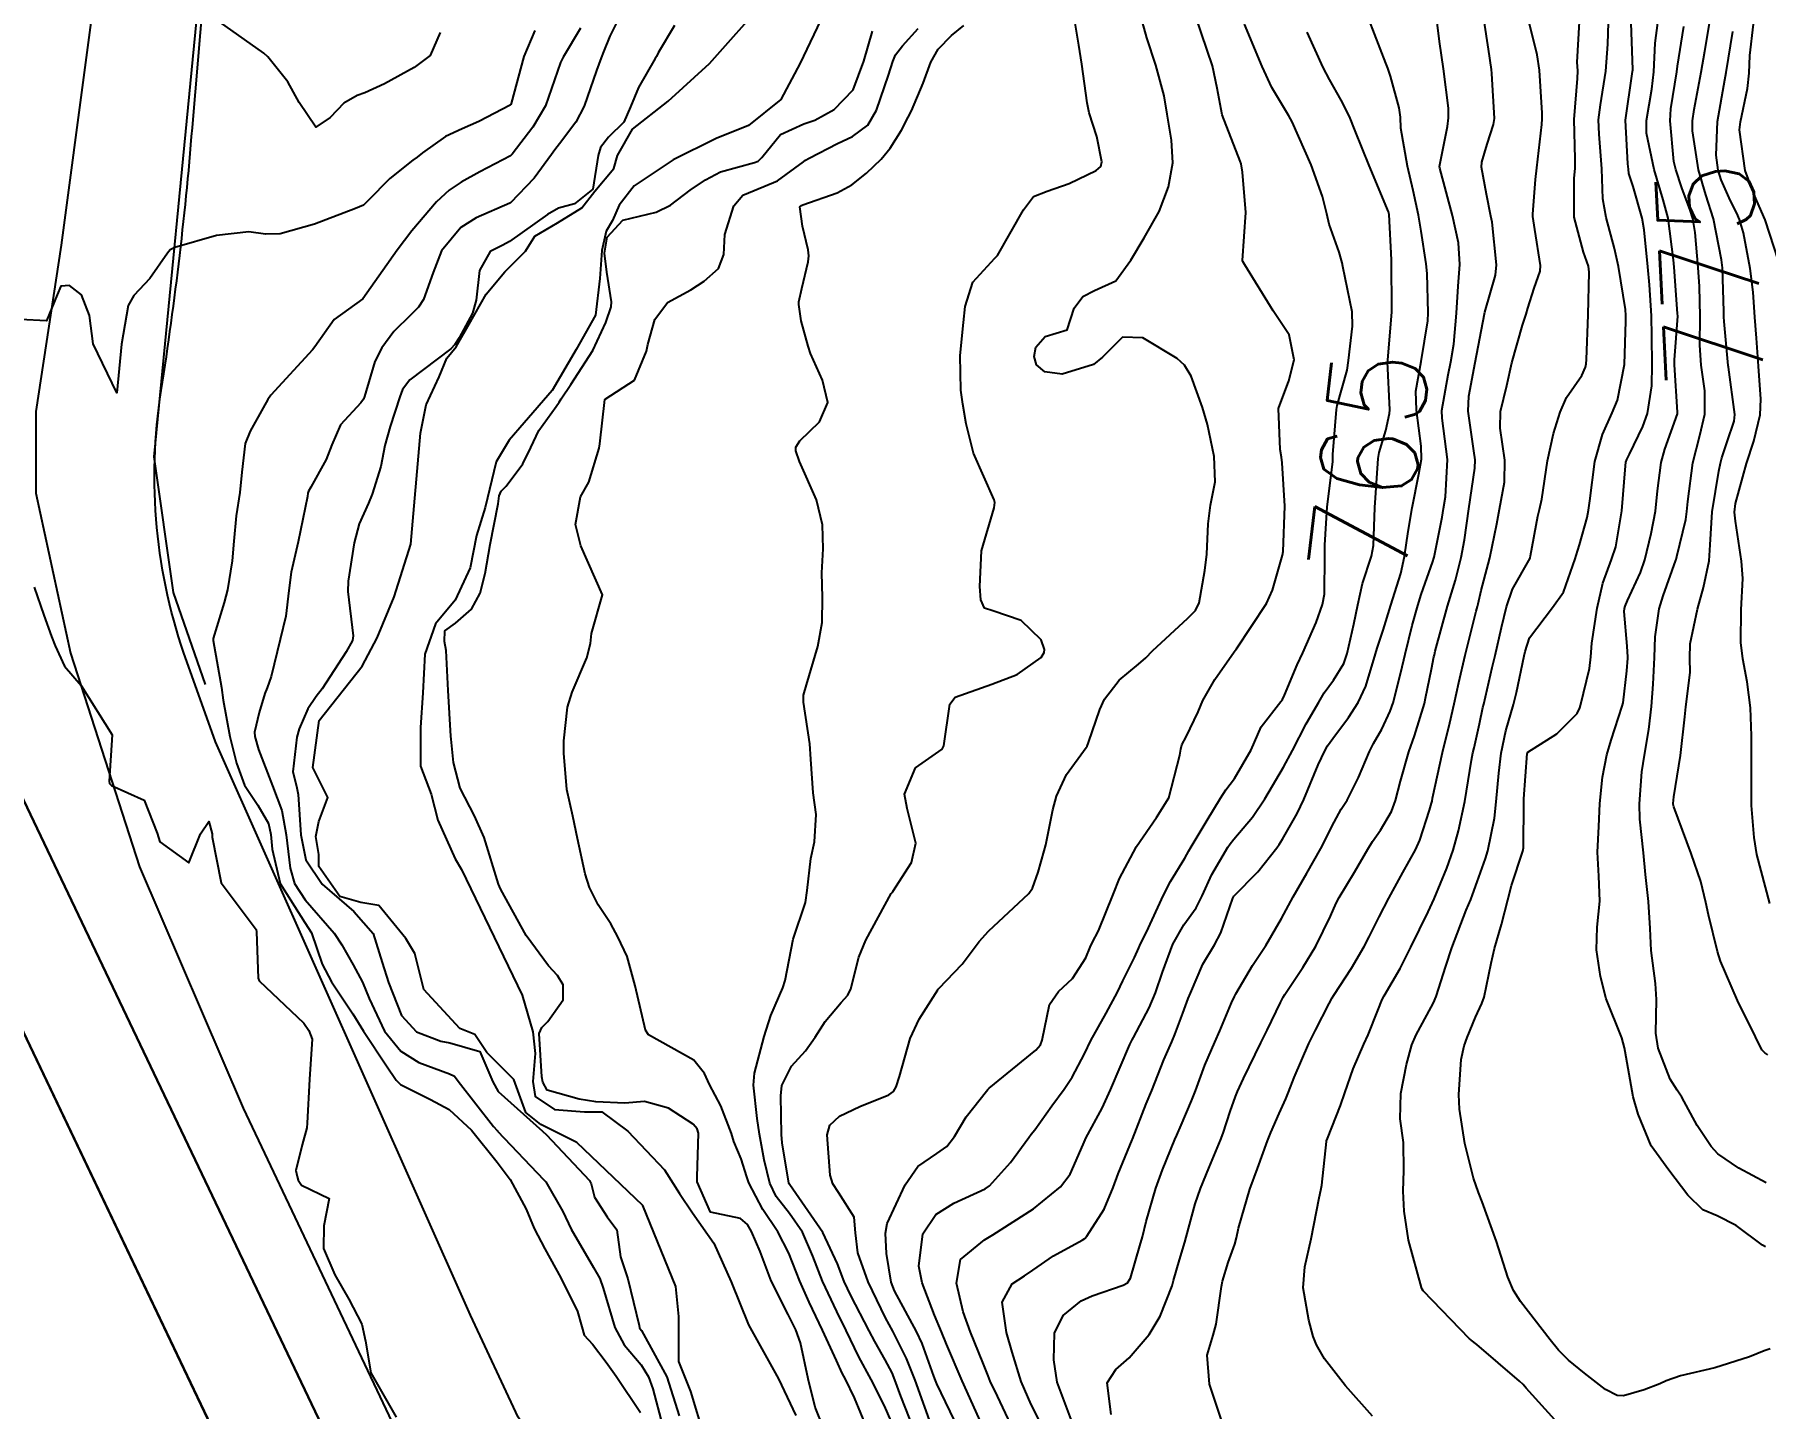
# Model space of a CAD drawing. Header units: metres. Extents: x 318500 to 325275, y 7408834 to 7428799.
# Drawn here: x 321862.1 to 321933, y 7423030.9 to 7423087.2 of the extents above; entities that cross this region are included whole.
import ezdxf
from ezdxf.enums import TextEntityAlignment as Align

# ---------------------------------------------------------------- set-up
doc = ezdxf.new("R2010")
doc.units = ezdxf.units.M
doc.header["$MEASUREMENT"] = 0
for name, color, linetype in [('Cotas', 45, 'Continuous'), ('Curvas de Nivel 1m', 11, 'Continuous'), ('Curvas de Nivel 5m', 15, 'Continuous'), ('Divisas', 45, 'Continuous'), ('Hidrografia', 140, 'Continuous'), ('Linha Férrea', 20, 'Continuous'), ('Vias Primárias', 230, 'Continuous'), ('Vias Secundárias', 230, 'Continuous')]:
    doc.layers.add(name, color=color, linetype=linetype)
doc.styles.add('Style-STANDARD', font='STANDARD.shx')

msp = doc.modelspace()

# ---------------------------------------------------------------- linework, layer by layer
at = {"layer": 'Curvas de Nivel 1m', "flags": 128}
for points, elevation in [([(321878.744, 7423087.315), (321878.338, 7423086.37), (321877.675, 7423085.869), (321876.47, 7423085.2), (321875.664, 7423084.837), (321875.351, 7423084.725), (321874.803, 7423084.419), (321874.243, 7423083.832), (321873.645, 7423083.437), (321872.963, 7423084.44), (321872.503, 7423085.283), (321871.679, 7423086.316), (321871.526, 7423086.462), (321869.699, 7423087.752)], 762), ([(321886.067, 7423087.903), (321885.693, 7423087.165), (321885.438, 7423086.519), (321885.338, 7423086.275), (321885.148, 7423085.751), (321884.639, 7423084.285), (321884.304, 7423083.637), (321883.637, 7423082.747), (321883.439, 7423082.497), (321883.308, 7423082.305), (321882.593, 7423081.337), (321881.621, 7423080.33), (321881.6, 7423080.317), (321880.227, 7423079.71), (321879.59, 7423079.324), (321878.806, 7423078.362), (321878.463, 7423077.47), (321878.066, 7423076.372), (321877.86, 7423076.061), (321877.541, 7423075.747), (321876.853, 7423075.064), (321876.352, 7423074.392), (321876.075, 7423073.834), (321875.642, 7423072.399), (321875.605, 7423072.293), (321875.496, 7423072.141), (321874.663, 7423071.232), (321874.3, 7423070.418), (321874.069, 7423069.813), (321873.444, 7423068.688), (321873.348, 7423068.524), (321873.321, 7423068.432), (321873.306, 7423068.299), (321872.931, 7423066.437), (321872.642, 7423065.2), (321872.541, 7423064.443), (321872.427, 7423063.392), (321872.194, 7423062.447), (321871.82, 7423060.928), (321871.657, 7423060.455), (321871.568, 7423060.225), (321871.325, 7423059.448), (321871.132, 7423058.643), (321871.15, 7423058.462), (321871.302, 7423057.939), (321871.878, 7423056.451), (321872.254, 7423055.43), (321872.438, 7423054.442), (321872.603, 7423053.076), (321872.78, 7423052.437), (321873.22, 7423051.781), (321874.406, 7423050.412), (321874.722, 7423049.934), (321875.187, 7423049.106), (321875.566, 7423048.396), (321875.832, 7423047.732), (321876.47, 7423046.387), (321877.138, 7423045.571), (321877.878, 7423045.116), (321879.133, 7423044.646), (321879.328, 7423044.543), (321879.489, 7423044.345), (321880.936, 7423042.489), (321881.077, 7423042.32), (321881.1, 7423042.297), (321882.996, 7423040.301), (321883.069, 7423040.215), (321883.771, 7423039.003), (321884.111, 7423038.284), (321885.027, 7423036.71), (321885.281, 7423036.266), (321885.419, 7423035.859), (321885.899, 7423034.256), (321886.278, 7423033.546), (321886.975, 7423032.719), (321887.282, 7423032.237), (321887.456, 7423031.741), (321887.854, 7423030.231)], 759), ([(321888.342, 7423087.599), (321887.683, 7423086.472), (321887.604, 7423086.328), (321887.555, 7423086.251), (321886.871, 7423085.055), (321886.543, 7423084.261), (321886.273, 7423083.642), (321885.641, 7423083.015), (321885.315, 7423082.594), (321885.218, 7423082.276), (321885.003, 7423080.886), (321884.245, 7423080.29), (321883.598, 7423080.114), (321883.14, 7423079.851), (321881.584, 7423078.746), (321881.313, 7423078.602), (321880.794, 7423078.338), (321880.353, 7423077.557), (321880.225, 7423076.343), (321880.07, 7423075.816), (321879.527, 7423074.796), (321879.352, 7423074.523), (321879.186, 7423074.355), (321877.507, 7423073.078), (321877.204, 7423072.682), (321877.09, 7423072.384), (321876.698, 7423071.172), (321876.475, 7423070.39), (321876.315, 7423069.534), (321875.962, 7423068.395), (321875.807, 7423068.026), (321875.428, 7423067.184), (321875.225, 7423066.403), (321874.978, 7423064.824), (321874.959, 7423064.406), (321875.18, 7423062.585), (321875.154, 7423062.403), (321874.889, 7423061.94), (321873.91, 7423060.421), (321873.659, 7423060.101), (321873.328, 7423059.601), (321872.968, 7423058.782), (321872.867, 7423058.437), (321872.715, 7423057.012), (321872.857, 7423056.436), (321872.93, 7423056.088), (321873.043, 7423054.433), (321873.245, 7423053.415), (321873.916, 7423052.42), (321875.214, 7423051.302), (321876, 7423050.392), (321876.368, 7423049.209), (321876.633, 7423048.385), (321877.16, 7423047.032), (321877.778, 7423046.371), (321878.772, 7423045.983), (321879.146, 7423045.919), (321880.367, 7423045.556), (321880.897, 7423044.323), (321881.124, 7423043.92), (321882.937, 7423042.302), (321883.098, 7423042.145), (321884.868, 7423040.273), (321884.935, 7423040.138), (321885.063, 7423039.586), (321885.585, 7423038.791), (321885.982, 7423038.256), (321886.133, 7423037.154), (321886.43, 7423036.249), (321886.898, 7423034.335), (321886.919, 7423034.241), (321886.944, 7423034.196), (321886.989, 7423034.131), (321888.029, 7423032.229), (321888.534, 7423030.636)], 758), ([(321898.155, 7423030.092), (321897.619, 7423031.441), (321897.379, 7423032.104), (321897.259, 7423032.392), (321896.978, 7423032.927), (321896.553, 7423033.684), (321896.322, 7423034.12), (321895.575, 7423035.568), (321895.303, 7423036.136), (321895.031, 7423036.862), (321894.429, 7423038.146), (321893.069, 7423040.098), (321893.043, 7423040.134), (321893.032, 7423040.161), (321892.755, 7423041.825), (321892.724, 7423042.166), (321892.704, 7423043.746), (321892.749, 7423044.166), (321893.138, 7423044.963), (321893.714, 7423045.584), (321894.115, 7423046.15), (321894.515, 7423046.791), (321895.171, 7423047.562), (321895.445, 7423047.867), (321895.566, 7423048.134), (321895.902, 7423049.426), (321896.189, 7423050.125), (321897.229, 7423052.034), (321897.261, 7423052.078), (321897.292, 7423052.109), (321898.051, 7423053.299), (321898.234, 7423054.1), (321897.875, 7423055.51), (321897.77, 7423056.105), (321898.22, 7423057.181), (321899.309, 7423057.948), (321899.386, 7423058.089), (321899.625, 7423059.796), (321899.845, 7423060.082), (321901.348, 7423060.61), (321902.39, 7423061.008), (321903.365, 7423061.709), (321903.487, 7423061.91), (321903.504, 7423062.029), (321903.374, 7423062.422), (321902.555, 7423063.216), (321901.386, 7423063.613), (321901.043, 7423063.723), (321900.902, 7423064.067), (321900.86, 7423064.606), (321900.924, 7423066.067), (321901.438, 7423067.835), (321901.472, 7423068.06), (321901.442, 7423068.163), (321900.602, 7423070.073), (321900.293, 7423071.273), (321900.155, 7423072.08), (321900.075, 7423072.651), (321900.057, 7423074.082), (321900.188, 7423075.432), (321900.263, 7423076.079), (321900.566, 7423077.074), (321901.469, 7423078.062), (321901.581, 7423078.177), (321902.65, 7423080.044), (321903.05, 7423080.597), (321903.612, 7423080.81), (321904.516, 7423081.121), (321905.625, 7423081.651), (321905.813, 7423081.821), (321905.86, 7423082.007), (321905.646, 7423083.049), (321905.337, 7423084.013), (321905.251, 7423084.427), (321905.03, 7423086.017), (321904.914, 7423086.796), (321904.715, 7423088.02)], 761), ([(321898.933, 7423030.08), (321898.211, 7423032.091), (321897.859, 7423032.977), (321897.294, 7423034.105), (321896.998, 7423034.647), (321896.279, 7423036.121), (321895.856, 7423037.31), (321895.767, 7423038.129), (321895.704, 7423038.778), (321895.066, 7423039.79), (321894.839, 7423040.142), (321894.72, 7423040.499), (321894.608, 7423042.145), (321894.708, 7423042.542), (321895.112, 7423042.912), (321895.936, 7423043.309), (321897.125, 7423043.788), (321897.313, 7423043.922), (321897.423, 7423044.106), (321897.566, 7423044.536), (321898.001, 7423046.097), (321898.367, 7423046.887), (321899.132, 7423048.081), (321899.153, 7423048.108), (321899.181, 7423048.141), (321900.134, 7423049.138), (321900.828, 7423050.066), (321901.214, 7423050.495), (321902.866, 7423052.035), (321903.013, 7423052.253), (321903.243, 7423052.914), (321903.498, 7423053.786), (321903.555, 7423054.027), (321903.845, 7423055.461), (321904, 7423056.023), (321904.412, 7423056.905), (321905.21, 7423058.011), (321905.25, 7423058.072), (321905.313, 7423058.227), (321905.771, 7423059.566), (321905.97, 7423060.001), (321906.564, 7423060.78), (321907.362, 7423061.432), (321907.653, 7423061.688), (321907.927, 7423061.972), (321909.384, 7423063.309), (321909.698, 7423063.635), (321909.847, 7423063.945), (321910.08, 7423065.274), (321910.16, 7423065.943), (321910.206, 7423067.175), (321910.309, 7423067.941), (321910.494, 7423068.905), (321910.464, 7423069.94), (321910.189, 7423071.243), (321909.985, 7423071.945), (321909.513, 7423073.236), (321909.245, 7423073.682), (321908.936, 7423073.959), (321907.532, 7423074.8), (321906.699, 7423074.826), (321905.885, 7423074.005), (321905.517, 7423073.702), (321904.228, 7423073.307), (321903.514, 7423073.403), (321903.179, 7423073.697), (321903.084, 7423074.037), (321903.149, 7423074.412), (321903.532, 7423074.848), (321904.435, 7423075.123), (321904.721, 7423076.018), (321905.072, 7423076.5), (321905.561, 7423076.736), (321906.431, 7423077.133), (321907.042, 7423077.988), (321907.589, 7423078.891), (321908.203, 7423079.971), (321908.588, 7423080.993), (321908.771, 7423081.963), (321908.713, 7423082.895), (321908.537, 7423083.967), (321908.411, 7423084.712), (321908.07, 7423085.974), (321907.697, 7423087.09), (321907.458, 7423087.984)], 762), ([(321899.996, 7423030.069), (321899.098, 7423031.949), (321899.036, 7423032.079), (321898.972, 7423032.255), (321898.492, 7423033.594), (321898.262, 7423034.091), (321897.362, 7423035.757), (321897.23, 7423036.107), (321897.038, 7423037.28), (321896.988, 7423038.111), (321897.054, 7423038.507), (321897.801, 7423040.099), (321898.323, 7423040.849), (321899.09, 7423041.385), (321899.504, 7423041.666), (321899.825, 7423042.073), (321900.295, 7423042.886), (321901.128, 7423043.936), (321901.187, 7423044.001), (321901.241, 7423044.058), (321903.146, 7423045.617), (321903.338, 7423045.838), (321903.409, 7423046.027), (321903.711, 7423047.485), (321904.08, 7423048.021), (321904.654, 7423048.55), (321905.201, 7423049.401), (321905.381, 7423049.834), (321905.46, 7423050.006), (321905.714, 7423050.502), (321906.317, 7423051.994), (321906.577, 7423052.653), (321907.259, 7423053.936), (321907.274, 7423053.965), (321908.094, 7423055.152), (321908.598, 7423055.96), (321909.058, 7423057.704), (321909.086, 7423057.953), (321909.14, 7423058.126), (321909.318, 7423058.459), (321909.805, 7423059.473), (321910, 7423059.943), (321910.485, 7423060.806), (321911.275, 7423061.931), (321911.317, 7423061.984), (321911.371, 7423062.063), (321912.599, 7423063.912), (321912.85, 7423064.457), (321913.26, 7423065.902), (321913.285, 7423066.039), (321913.357, 7423067.901), (321913.245, 7423069.681), (321913.216, 7423069.904), (321913.16, 7423070.22), (321913.097, 7423071.906), (321913.511, 7423073.039), (321913.74, 7423073.897), (321913.535, 7423074.927), (321912.875, 7423075.91), (321911.721, 7423077.785), (321911.633, 7423077.929), (321911.623, 7423077.972), (321911.76, 7423079.928), (321911.625, 7423081.582), (321911.562, 7423081.931), (321911.519, 7423082.044), (321910.781, 7423083.939), (321910.585, 7423085.027), (321910.391, 7423085.943), (321909.71, 7423087.95)], 763), ([(321900.943, 7423030.281), (321900.138, 7423032.068), (321899.494, 7423033.566), (321899.284, 7423034.077), (321899, 7423034.753), (321898.491, 7423036.088), (321898.355, 7423036.765), (321898.527, 7423038.088), (321899.058, 7423038.88), (321899.794, 7423039.342), (321901.069, 7423039.931), (321901.258, 7423040.057), (321902.12, 7423041.009), (321902.865, 7423042.034), (321902.967, 7423042.167), (321903.105, 7423042.346), (321903.807, 7423043.335), (321904.307, 7423044.018), (321904.638, 7423044.512), (321905.145, 7423045.464), (321905.411, 7423046.006), (321906.032, 7423047.132), (321906.496, 7423047.99), (321906.72, 7423048.454), (321907.201, 7423049.409), (321907.371, 7423049.814), (321907.446, 7423049.976), (321907.689, 7423050.448), (321908.388, 7423051.963), (321908.665, 7423052.532), (321909.253, 7423053.477), (321909.423, 7423053.782), (321909.512, 7423053.947), (321910.174, 7423055.043), (321910.719, 7423055.936), (321910.942, 7423056.285), (321911.298, 7423056.743), (321911.97, 7423057.92), (321912.38, 7423058.859), (321913.191, 7423059.902), (321913.262, 7423059.98), (321913.344, 7423060.162), (321913.853, 7423061.402), (321914.088, 7423061.889), (321914.632, 7423063.131), (321914.904, 7423063.877), (321914.974, 7423064.299), (321914.99, 7423065.876), (321914.994, 7423066.309), (321915.084, 7423067.875), (321915.321, 7423069.725), (321915.325, 7423069.872), (321915.321, 7423070.024), (321915.467, 7423071.87), (321915.502, 7423072.022), (321915.907, 7423073.475), (321915.968, 7423073.866), (321916.127, 7423075.281), (321916.114, 7423075.864), (321915.73, 7423077.717), (321915.697, 7423077.869), (321915.584, 7423078.303), (321915.171, 7423079.452), (321915.068, 7423079.878), (321914.898, 7423080.594), (321914.427, 7423081.888), (321913.656, 7423083.649), (321913.514, 7423083.902), (321912.818, 7423085.059), (321912.422, 7423085.919), (321911.706, 7423087.648)], 764), ([(321903.506, 7423030.022), (321902.956, 7423031.096), (321902.55, 7423032.036), (321902.188, 7423033.248), (321901.95, 7423034.046), (321901.767, 7423035.29), (321902.179, 7423036.043), (321902.687, 7423036.373), (321903.029, 7423036.608), (321903.87, 7423037.185), (321905.047, 7423037.824), (321905.154, 7423037.893), (321905.245, 7423037.998), (321905.952, 7423039.1), (321906.322, 7423039.987), (321906.519, 7423040.547), (321907.099, 7423041.939), (321907.113, 7423041.966), (321907.678, 7423043.415), (321907.899, 7423043.968), (321908.395, 7423045.214), (321908.721, 7423045.956), (321908.85, 7423046.259), (321909.168, 7423047.126), (321909.398, 7423047.726), (321909.488, 7423047.947), (321909.995, 7423049.145), (321910.468, 7423049.937), (321910.733, 7423050.417), (321911.229, 7423051.848), (321911.269, 7423051.929), (321912.241, 7423052.92), (321913.026, 7423053.904), (321913.125, 7423054.039), (321913.265, 7423054.261), (321913.865, 7423055.307), (321914.136, 7423055.887), (321914.726, 7423057.301), (321914.993, 7423057.875), (321915.104, 7423058.083), (321915.318, 7423058.388), (321915.957, 7423059.238), (321916.356, 7423059.86), (321916.674, 7423060.533), (321917.072, 7423061.853), (321917.138, 7423062.086), (321917.38, 7423062.824), (321917.702, 7423063.845), (321918.102, 7423065.147), (321918.26, 7423065.837), (321918.401, 7423066.87), (321918.57, 7423067.833), (321918.85, 7423069.215), (321918.947, 7423069.828), (321918.941, 7423070.365), (321918.742, 7423071.831), (321918.727, 7423072.616), (321918.939, 7423073.829), (321919.214, 7423075.492), (321919.231, 7423075.825), (321919.185, 7423077.437), (321919.147, 7423077.826), (321918.94, 7423079.176), (321918.834, 7423079.831), (321918.617, 7423080.832), (321918.382, 7423081.839), (321918.112, 7423083.384), (321918.087, 7423083.844), (321918.045, 7423084.225), (321917.677, 7423085.527), (321917.569, 7423085.851), (321917.486, 7423086.049), (321916.789, 7423087.859)], 766), ([(321904.686, 7423030.261), (321904.029, 7423032.014), (321903.888, 7423032.925), (321903.915, 7423034.016), (321904.267, 7423034.745), (321905.01, 7423035.344), (321905.462, 7423035.546), (321906.73, 7423035.983), (321906.914, 7423036.089), (321907.024, 7423036.267), (321907.418, 7423037.601), (321907.519, 7423037.973), (321907.676, 7423038.591), (321908.072, 7423039.965), (321908.335, 7423040.707), (321908.852, 7423041.954), (321908.928, 7423042.127), (321909.109, 7423042.546), (321909.536, 7423043.534), (321909.689, 7423043.944), (321910.08, 7423045.001), (321910.482, 7423045.937), (321910.686, 7423046.406), (321911.174, 7423047.557), (321911.287, 7423047.82), (321911.345, 7423047.928), (321912.034, 7423049.081), (321912.573, 7423049.91), (321913.221, 7423051.008), (321913.7, 7423051.893), (321914.258, 7423052.872), (321914.823, 7423053.877), (321914.974, 7423054.165), (321915.274, 7423054.777), (321915.667, 7423055.484), (321915.906, 7423055.864), (321916.378, 7423056.78), (321916.822, 7423057.855), (321916.992, 7423058.176), (321917.324, 7423058.762), (321917.673, 7423059.507), (321917.787, 7423059.843), (321918.109, 7423061.089), (321918.28, 7423061.836), (321918.567, 7423063.017), (321918.798, 7423063.829), (321918.943, 7423064.281), (321919.417, 7423065.636), (321919.465, 7423065.774), (321919.478, 7423065.819), (321919.804, 7423067.455), (321919.86, 7423067.814), (321919.931, 7423068.29), (321920.016, 7423069.812), (321919.803, 7423071.508), (321919.79, 7423071.816), (321920.049, 7423073.286), (321920.151, 7423073.811), (321920.274, 7423074.546), (321920.393, 7423075.807), (321920.459, 7423076.914), (321920.522, 7423077.806), (321920.469, 7423078.687), (321920.223, 7423079.811), (321919.698, 7423081.75), (321919.692, 7423081.819), (321920.012, 7423083.458), (321920.066, 7423083.814), (321920.062, 7423084.212), (321919.85, 7423085.817), (321919.697, 7423086.935), (321919.581, 7423087.822)], 767), ([(321906.244, 7423030.693), (321906.078, 7423031.989), (321906.43, 7423032.531), (321906.98, 7423033.015), (321907.789, 7423033.968), (321908.241, 7423034.722), (321908.732, 7423035.954), (321908.797, 7423036.179), (321909.036, 7423037.025), (321909.25, 7423037.745), (321909.307, 7423037.947), (321909.683, 7423039.324), (321909.893, 7423039.942), (321910.243, 7423040.778), (321910.714, 7423041.934), (321910.821, 7423042.216), (321911.118, 7423043.104), (321911.335, 7423043.719), (321911.42, 7423043.926), (321911.667, 7423044.454), (321912.371, 7423045.912), (321912.625, 7423046.441), (321913.175, 7423047.563), (321913.286, 7423047.791), (321913.35, 7423047.897), (321914.086, 7423048.997), (321914.619, 7423049.879), (321915.222, 7423051.101), (321915.463, 7423051.632), (321915.586, 7423051.866), (321916.202, 7423052.904), (321916.757, 7423053.855), (321916.95, 7423054.168), (321917.272, 7423054.633), (321917.727, 7423055.399), (321917.895, 7423055.841), (321918.099, 7423056.639), (321918.44, 7423057.833), (321918.662, 7423058.488), (321919.071, 7423059.824), (321919.123, 7423060.043), (321919.361, 7423061.222), (321919.461, 7423061.726), (321919.482, 7423061.818), (321919.518, 7423061.964), (321920.019, 7423063.811), (321920.34, 7423064.872), (321920.579, 7423065.803), (321920.709, 7423066.523), (321920.892, 7423067.798), (321921.132, 7423069.46), (321921.15, 7423069.795), (321921.104, 7423070.167), (321920.861, 7423071.8), (321920.894, 7423072.415), (321921.157, 7423073.796), (321921.538, 7423075.778), (321921.551, 7423075.845), (321921.99, 7423077.369), (321922.033, 7423077.785), (321921.844, 7423079.541), (321921.799, 7423079.788), (321921.614, 7423080.691), (321921.413, 7423081.793), (321921.426, 7423082), (321921.644, 7423082.737), (321921.907, 7423083.536), (321921.94, 7423083.787), (321921.834, 7423085.633), (321921.82, 7423085.789), (321921.693, 7423086.626), (321921.52, 7423087.793)], 768), ([(321910.94, 7423029.92), (321910.272, 7423031.93), (321910.165, 7423033.121), (321910.411, 7423033.936), (321910.54, 7423034.391), (321910.755, 7423035.933), (321910.799, 7423036.156), (321911.035, 7423036.915), (321911.311, 7423037.661), (321911.372, 7423037.925), (321911.452, 7423038.322), (321911.926, 7423039.917), (321912.231, 7423040.765), (321912.65, 7423041.907), (321912.775, 7423042.235), (321913.117, 7423043.016), (321913.401, 7423043.621), (321913.508, 7423043.894), (321913.742, 7423044.497), (321914.337, 7423045.882), (321914.604, 7423046.433), (321915.175, 7423047.533), (321915.293, 7423047.755), (321915.361, 7423047.868), (321916.082, 7423048.976), (321916.608, 7423049.856), (321916.813, 7423050.255), (321917.222, 7423051.08), (321917.62, 7423051.844), (321918.188, 7423052.894), (321918.702, 7423053.828), (321918.879, 7423054.213), (321919.284, 7423055.446), (321919.367, 7423055.74), (321919.384, 7423055.819), (321919.408, 7423055.935), (321919.82, 7423057.812), (321920.114, 7423059.023), (321920.292, 7423059.806), (321920.479, 7423060.678), (321920.739, 7423061.799), (321921.19, 7423063.595), (321921.243, 7423063.792), (321921.275, 7423063.908), (321921.4, 7423064.445), (321921.681, 7423065.523), (321921.756, 7423065.787), (321922.043, 7423067.182), (321922.153, 7423067.783), (321922.358, 7423068.884), (321922.373, 7423069.781), (321922.175, 7423071.098), (321922.19, 7423071.783), (321922.447, 7423072.85), (321922.656, 7423073.779), (321923.09, 7423075.319), (321923.24, 7423075.773), (321923.311, 7423076.015), (321923.566, 7423076.828), (321923.811, 7423077.532), (321923.828, 7423077.766), (321923.602, 7423079.242), (321923.52, 7423079.771), (321923.513, 7423079.869), (321923.625, 7423081.283), (321923.677, 7423081.769), (321923.88, 7423083.544), (321923.895, 7423083.766), (321923.895, 7423083.999), (321923.794, 7423085.768), (321923.689, 7423086.397), (321923.358, 7423087.774)], 769), ([(321924.942, 7423029.899), (321923.243, 7423031.766), (321923.116, 7423031.912), (321922.973, 7423032.058), (321921.218, 7423033.558), (321920.989, 7423033.739), (321920.961, 7423033.761), (321920.92, 7423033.791), (321919.019, 7423035.754), (321918.981, 7423035.821), (321918.956, 7423035.886), (321918.427, 7423037.829), (321918.247, 7423039.017), (321918.205, 7423039.833), (321918.23, 7423040.685), (321918.215, 7423041.833), (321918.083, 7423042.804), (321918.113, 7423043.835), (321918.342, 7423045.032), (321918.562, 7423045.829), (321918.733, 7423046.249), (321919.168, 7423047.045), (321919.442, 7423047.55), (321919.554, 7423047.814), (321919.954, 7423049.053), (321920.192, 7423049.805), (321920.786, 7423051.357), (321920.974, 7423051.794), (321921.049, 7423051.976), (321921.241, 7423052.51), (321921.579, 7423053.463), (321921.676, 7423053.786), (321921.945, 7423055.118), (321922.015, 7423055.783), (321922.118, 7423056.966), (321922.218, 7423057.781), (321922.407, 7423058.696), (321922.72, 7423059.776), (321922.848, 7423060.275), (321923.159, 7423061.772), (321923.195, 7423061.949), (321923.377, 7423062.508), (321924.323, 7423063.756), (321924.775, 7423064.374), (321925.252, 7423065.743), (321925.287, 7423065.877), (321925.429, 7423066.317), (321925.748, 7423067.433), (321925.802, 7423067.735), (321925.846, 7423068.126), (321926.056, 7423069.731), (321926.368, 7423070.845), (321926.771, 7423071.721), (321926.981, 7423072.244), (321927.266, 7423073.714), (321927.319, 7423075.485), (321927.32, 7423075.713), (321927.309, 7423075.959), (321927.025, 7423077.718), (321926.856, 7423078.456), (321926.514, 7423079.726), (321926.386, 7423080.497), (321926.337, 7423081.729), (321926.235, 7423083.147), (321926.212, 7423083.732), (321926.285, 7423084.35), (321926.504, 7423085.728), (321926.586, 7423086.837), (321926.614, 7423087.726)], 771), ([(321933.237, 7423033.378), (321932.987, 7423033.299), (321932.392, 7423033.046), (321930.979, 7423032.604), (321929.565, 7423032.27), (321928.974, 7423032.067), (321928.715, 7423031.95), (321928.072, 7423031.699), (321927.227, 7423031.446), (321926.966, 7423031.462), (321926.487, 7423031.717), (321925.633, 7423032.386), (321924.982, 7423032.917), (321924.569, 7423033.329), (321924.223, 7423033.752), (321923.013, 7423035.316), (321922.717, 7423035.773), (321922.494, 7423036.31), (321922.031, 7423037.78), (321921.446, 7423039.407), (321921.293, 7423039.788), (321921.079, 7423040.367), (321920.727, 7423041.796), (321920.514, 7423043.193), (321920.477, 7423043.8), (321920.582, 7423045.236), (321920.705, 7423045.797), (321920.821, 7423046.129), (321921.168, 7423046.962), (321921.432, 7423047.531), (321921.515, 7423047.787), (321921.808, 7423049.177), (321921.95, 7423049.783), (321922.235, 7423050.765), (321922.486, 7423051.777), (321922.647, 7423052.368), (321923.11, 7423053.772), (321923.133, 7423053.9), (321923.14, 7423055.772), (321923.145, 7423055.918), (321923.288, 7423057.77), (321923.293, 7423057.788), (321923.311, 7423057.823), (321924.5, 7423058.575), (321925.335, 7423059.406), (321925.442, 7423059.635), (321925.472, 7423059.738), (321925.839, 7423061.256), (321925.888, 7423061.732), (321925.931, 7423062.287), (321926.145, 7423063.729), (321926.383, 7423064.748), (321926.738, 7423065.72), (321926.91, 7423066.236), (321927.166, 7423067.714), (321927.316, 7423069.56), (321927.329, 7423069.712), (321927.364, 7423069.819), (321927.475, 7423070.04), (321928.027, 7423071.17), (321928.212, 7423071.703), (321928.388, 7423072.83), (321928.398, 7423073.701), (321928.386, 7423074.857), (321928.379, 7423075.702), (321928.302, 7423076.969), (321928.233, 7423077.703), (321928.079, 7423079.229), (321927.995, 7423079.706), (321927.623, 7423080.996), (321927.452, 7423081.536), (321927.432, 7423081.713), (321927.412, 7423081.935), (321927.316, 7423083.715), (321927.589, 7423085.621), (321927.603, 7423085.711), (321927.609, 7423085.783), (321927.55, 7423087.712)], 772), ([(321933.049, 7423037.562), (321932.928, 7423037.632), (321931.841, 7423038.432), (321931.062, 7423038.827), (321930.474, 7423039.079), (321929.863, 7423039.678), (321929.085, 7423040.695), (321928.368, 7423041.697), (321927.825, 7423042.997), (321927.621, 7423043.705), (321927.296, 7423045.561), (321927.271, 7423045.709), (321927.156, 7423046.126), (321926.517, 7423047.72), (321926.287, 7423048.631), (321926.128, 7423049.726), (321926.147, 7423050.654), (321926.263, 7423051.725), (321926.222, 7423052.749), (321926.165, 7423053.726), (321926.217, 7423054.785), (321926.262, 7423055.725), (321926.371, 7423056.795), (321926.55, 7423057.721), (321926.721, 7423058.317), (321927.182, 7423059.712), (321927.212, 7423059.842), (321927.362, 7423061.154), (321927.409, 7423061.67), (321927.411, 7423061.71), (321927.375, 7423062.173), (321927.259, 7423063.582), (321927.266, 7423063.712), (321927.293, 7423063.81), (321927.395, 7423064.043), (321927.93, 7423065.187), (321928.105, 7423065.703), (321928.358, 7423066.779), (321928.538, 7423067.699), (321928.627, 7423068.53), (321928.768, 7423069.697), (321928.93, 7423070.244), (321929.437, 7423071.691), (321929.443, 7423071.748), (321929.32, 7423073.692), (321929.323, 7423073.902), (321929.45, 7423075.691), (321929.449, 7423075.793), (321929.308, 7423077.693), (321929.279, 7423077.999), (321929.056, 7423079.696), (321928.855, 7423080.46), (321928.48, 7423081.701), (321928.177, 7423083.18), (321928.171, 7423083.705), (321928.392, 7423084.984), (321928.478, 7423085.702), (321928.532, 7423086.868), (321928.635, 7423087.701)], 773), ([(321933.078, 7423040.184), (321931.95, 7423040.784), (321931.096, 7423041.372), (321930.823, 7423041.664), (321930.251, 7423042.535), (321929.616, 7423043.683), (321929.425, 7423043.978), (321929.137, 7423044.433), (321928.647, 7423045.695), (321928.549, 7423046.306), (321928.581, 7423047.696), (321928.535, 7423048.352), (321928.366, 7423049.698), (321928.317, 7423050.601), (321928.25, 7423051.7), (321928.137, 7423052.811), (321928.051, 7423053.702), (321927.905, 7423055.079), (321927.883, 7423055.704), (321927.983, 7423057.024), (321928.09, 7423057.702), (321928.271, 7423058.756), (321928.372, 7423059.7), (321928.442, 7423060.61), (321928.497, 7423061.699), (321928.524, 7423062.554), (321928.687, 7423063.697), (321928.859, 7423064.234), (321929.381, 7423065.69), (321929.389, 7423065.722), (321929.422, 7423065.842), (321929.778, 7423067.352), (321929.822, 7423067.684), (321929.865, 7423068.095), (321930.073, 7423069.681), (321930.361, 7423070.803), (321930.567, 7423071.674), (321930.561, 7423072.628), (321930.412, 7423073.677), (321930.36, 7423074.499), (321930.367, 7423075.678), (321930.341, 7423076.905), (321930.294, 7423077.679), (321930.169, 7423079.114), (321930.066, 7423079.683), (321929.957, 7423080.028), (321929.623, 7423080.949), (321929.371, 7423081.693), (321929.299, 7423082.03), (321929.138, 7423083.695), (321929.172, 7423084.187), (321929.414, 7423085.693), (321929.444, 7423085.932), (321929.708, 7423087.558)], 774), ([(321933.585, 7423077.959), (321933.033, 7423079.639), (321932.6, 7423080.626), (321932.213, 7423081.651), (321931.989, 7423083.321), (321932.022, 7423083.655), (321932.312, 7423085.019), (321932.385, 7423085.65), (321932.412, 7423086.364), (321932.551, 7423087.647)], 777), ([(321882.619, 7423087.393), (321882.168, 7423086.323), (321881.661, 7423084.405), (321881.637, 7423084.354), (321881.61, 7423084.33), (321880.325, 7423083.668), (321879.645, 7423083.362), (321878.958, 7423083.043), (321878.019, 7423082.374), (321877.8, 7423082.205), (321877.626, 7423082.08), (321876.677, 7423081.331), (321875.787, 7423080.407), (321875.598, 7423080.238), (321875.278, 7423080.094), (321873.59, 7423079.456), (321872.192, 7423079.057), (321871.586, 7423079.051), (321870.908, 7423079.145), (321869.585, 7423078.996), (321867.875, 7423078.506), (321867.681, 7423078.406), (321867.576, 7423078.269), (321866.847, 7423077.234), (321866.189, 7423076.53), (321865.959, 7423076.119), (321865.682, 7423074.538), (321865.5, 7423072.54), (321864.523, 7423074.55), (321864.372, 7423075.717), (321864.052, 7423076.555), (321863.556, 7423076.943), (321863.2, 7423076.921), (321863.053, 7423076.567), (321862.617, 7423075.49), (321861.534, 7423075.552)], 761), ([(321894.457, 7423030.145), (321894.111, 7423030.99), (321893.823, 7423032.151), (321893.509, 7423033.63), (321893.321, 7423034.157), (321892.999, 7423034.79), (321892.303, 7423036.171), (321891.855, 7423037.361), (321891.497, 7423038.183), (321891.333, 7423038.466), (321891.055, 7423038.72), (321889.828, 7423038.978), (321889.281, 7423040.217), (321889.281, 7423040.425), (321889.327, 7423042.217), (321889.28, 7423042.394), (321889.105, 7423042.579), (321888.102, 7423043.243), (321887.119, 7423043.514), (321886.309, 7423043.443), (321885.118, 7423043.501), (321884.446, 7423043.606), (321883.125, 7423043.974), (321882.953, 7423044.302), (321882.906, 7423044.528), (321882.796, 7423046.304), (321882.913, 7423046.543), (321883.157, 7423046.789), (321883.784, 7423047.678), (321883.782, 7423048.291), (321883.558, 7423048.668), (321883.188, 7423049.073), (321882.266, 7423050.309), (321881.228, 7423052.202), (321881.173, 7423052.321), (321881.137, 7423052.415), (321880.547, 7423054.331), (321880.15, 7423055.218), (321879.569, 7423056.346), (321879.296, 7423057.402), (321879.197, 7423058.352), (321879.184, 7423058.48), (321879.07, 7423060.354), (321878.99, 7423061.989), (321878.928, 7423062.356), (321878.93, 7423062.793), (321879.371, 7423063.104), (321880.032, 7423063.688), (321880.38, 7423064.335), (321880.584, 7423065.151), (321880.793, 7423066.329), (321881.115, 7423068.003), (321881.158, 7423068.324), (321881.244, 7423068.521), (321881.446, 7423068.718), (321882.133, 7423069.64), (321882.454, 7423070.31), (321882.793, 7423070.998), (321883.495, 7423071.989), (321883.627, 7423072.169), (321883.706, 7423072.297), (321884.105, 7423072.89), (321885.005, 7423074.278), (321885.537, 7423075.433), (321885.75, 7423076.064), (321885.769, 7423076.268), (321885.568, 7423077.492), (321885.478, 7423078.272), (321885.587, 7423078.928), (321886.234, 7423079.623), (321887.597, 7423079.953), (321888.18, 7423080.241), (321888.987, 7423080.852), (321889.616, 7423081.273), (321890.227, 7423081.605), (321891.627, 7423081.984), (321891.779, 7423082.037), (321891.928, 7423082.187), (321892.692, 7423083.132), (321893.651, 7423083.566), (321894.093, 7423083.724), (321894.889, 7423084.152), (321895.668, 7423084.958), (321896.109, 7423086.134), (321896.464, 7423087.363)], 758), ([(321896.236, 7423030.121), (321895.722, 7423031.365), (321895.347, 7423032.134), (321895.221, 7423032.385), (321894.978, 7423032.906), (321894.407, 7423034.146), (321893.869, 7423035.289), (321893.483, 7423036.155), (321893.037, 7423037.294), (321892.578, 7423038.167), (321891.964, 7423039.081), (321891.39, 7423040.185), (321891.315, 7423040.427), (321891.084, 7423041.156), (321890.778, 7423041.878), (321890.683, 7423042.196), (321890.243, 7423043.329), (321889.779, 7423044.21), (321889.581, 7423044.66), (321889.14, 7423045.201), (321887.277, 7423046.239), (321887.153, 7423046.434), (321886.732, 7423048.247), (321886.405, 7423049.459), (321886.02, 7423050.258), (321885.735, 7423050.79), (321885.22, 7423051.572), (321884.864, 7423052.275), (321884.684, 7423052.833), (321884.372, 7423054.283), (321884.18, 7423055.197), (321883.936, 7423056.29), (321883.811, 7423057.784), (321883.81, 7423058.293), (321883.958, 7423059.663), (321884.158, 7423060.288), (321884.76, 7423061.685), (321884.903, 7423062.277), (321884.95, 7423062.692), (321885.39, 7423064.27), (321884.503, 7423066.284), (321884.291, 7423067.15), (321884.494, 7423068.284), (321884.836, 7423068.892), (321885.265, 7423070.273), (321885.293, 7423070.453), (321885.49, 7423072.27), (321885.5, 7423072.286), (321886.702, 7423073.065), (321887.197, 7423074.253), (321887.25, 7423074.526), (321887.54, 7423075.555), (321888.058, 7423076.242), (321889.017, 7423076.769), (321889.563, 7423077.117), (321890.145, 7423077.637), (321890.367, 7423078.208), (321890.407, 7423079.027), (321890.779, 7423080.202), (321891.153, 7423080.65), (321891.61, 7423080.841), (321892.57, 7423081.226), (321893.628, 7423082.011), (321893.714, 7423082.083), (321893.866, 7423082.166), (321895.028, 7423082.761), (321895.644, 7423083.052), (321896.271, 7423083.51), (321896.617, 7423084.126), (321897.119, 7423085.563), (321897.287, 7423086.116), (321897.4, 7423086.398), (321897.69, 7423086.76), (321898.329, 7423087.476)], 759), ([(321933.23, 7423051.63), (321932.699, 7423053.638), (321932.583, 7423054.328), (321932.478, 7423055.642), (321932.472, 7423056.812), (321932.479, 7423057.642), (321932.478, 7423058.487), (321932.431, 7423059.644), (321932.292, 7423060.71), (321932.122, 7423061.649), (321932.041, 7423062.314), (321932.05, 7423063.65), (321932.121, 7423064.938), (321932.07, 7423065.65), (321931.815, 7423067.284), (321931.774, 7423067.655), (321931.814, 7423068.015), (321932.275, 7423069.648), (321932.567, 7423070.561), (321932.835, 7423071.64), (321932.861, 7423072.289), (321932.76, 7423073.642), (321932.684, 7423074.786), (321932.614, 7423075.644), (321932.539, 7423076.672), (321932.425, 7423077.647), (321932.145, 7423079.108), (321931.985, 7423079.654), (321931.871, 7423079.914), (321931.618, 7423080.412), (321931.229, 7423081.269), (321931.106, 7423081.668), (321931.026, 7423082.282), (321931.075, 7423083.669), (321931.385, 7423085.364), (321931.442, 7423085.664), (321931.707, 7423087.345)], 776), ([(321862.11, 7423064.579), (321862.502, 7423063.444), (321862.827, 7423062.568), (321862.964, 7423062.174), (321863.348, 7423061.348), (321864.041, 7423060.553), (321865.31, 7423058.54), (321865.181, 7423056.641), (321865.201, 7423056.541), (321865.279, 7423056.453), (321866.618, 7423055.864), (321867.151, 7423054.512), (321867.255, 7423054.149), (321868.441, 7423053.293), (321868.925, 7423054.485), (321869.265, 7423054.981), (321869.397, 7423054.479), (321869.4, 7423054.336), (321869.766, 7423052.475), (321871.201, 7423050.552), (321871.218, 7423050.46), (321871.285, 7423048.562), (321871.327, 7423048.458), (321873.154, 7423046.725), (321873.359, 7423046.427), (321873.501, 7423046.068), (321873.396, 7423044.426), (321873.297, 7423042.622), (321873.289, 7423042.427), (321873.09, 7423041.736), (321872.829, 7423040.679), (321872.881, 7423040.433), (321872.923, 7423040.287), (321873.067, 7423040.084), (321874.193, 7423039.544), (321873.979, 7423038.416), (321873.966, 7423037.486), (321874.426, 7423036.409), (321875.005, 7423035.416), (321875.54, 7423034.394), (321875.689, 7423033.687), (321875.907, 7423032.391), (321876.943, 7423030.573)], 761)]:
    msp.add_lwpolyline(points, dxfattribs=dict(at, elevation=elevation))
at = {"layer": 'Curvas de Nivel 5m', "flags": 128}
for points, elevation in [([(321897.361, 7423030.104), (321896.954, 7423031.041), (321896.406, 7423032.118), (321895.904, 7423033.05), (321895.382, 7423034.134), (321895.001, 7423034.906), (321894.405, 7423036.146), (321894.01, 7423037.176), (321893.586, 7423038.155), (321893.058, 7423038.917), (321892.51, 7423039.614), (321892.249, 7423040.172), (321892.024, 7423041.116), (321891.836, 7423042.179), (321891.738, 7423042.809), (321891.581, 7423044.183), (321891.625, 7423044.672), (321892.027, 7423046.177), (321892.299, 7423047.037), (321892.781, 7423048.166), (321892.88, 7423048.469), (321893.21, 7423050.16), (321893.717, 7423051.663), (321893.787, 7423052.154), (321893.929, 7423053.474), (321894.087, 7423054.152), (321894.152, 7423055.27), (321894.026, 7423056.153), (321893.93, 7423057.531), (321893.888, 7423058.161), (321893.631, 7423059.87), (321893.632, 7423060.166), (321893.758, 7423060.577), (321894.223, 7423062.157), (321894.393, 7423063.137), (321894.404, 7423064.155), (321894.39, 7423065.17), (321894.435, 7423066.155), (321894.415, 7423067.141), (321894.163, 7423068.159), (321893.464, 7423069.738), (321893.316, 7423070.172), (321893.317, 7423070.327), (321893.476, 7423070.576), (321894.287, 7423071.359), (321894.63, 7423072.153), (321894.415, 7423073.062), (321893.924, 7423074.164), (321893.818, 7423074.459), (321893.54, 7423075.495), (321893.437, 7423076.171), (321893.443, 7423076.279), (321893.56, 7423076.825), (321893.822, 7423077.92), (321893.845, 7423078.166), (321893.824, 7423078.408), (321893.592, 7423079.373), (321893.485, 7423080.171), (321893.548, 7423080.223), (321893.601, 7423080.245), (321895.012, 7423080.746), (321895.614, 7423081.073), (321896.212, 7423081.54), (321896.814, 7423082.122), (321897.185, 7423082.568), (321897.648, 7423083.311), (321897.925, 7423083.838), (321898.064, 7423084.106), (321898.538, 7423085.235), (321898.854, 7423086.098), (321899.156, 7423086.627), (321899.696, 7423087.181), (321900.195, 7423087.59)], 760), ([(321916.952, 7423030.619), (321915.834, 7423031.861), (321914.981, 7423032.971), (321914.654, 7423033.542), (321914.52, 7423033.877), (321914.331, 7423034.549), (321914.104, 7423035.884), (321914.175, 7423036.741), (321914.434, 7423037.879), (321914.754, 7423039.562), (321914.826, 7423039.874), (321914.864, 7423040.082), (321915.058, 7423041.871), (321915.065, 7423041.906), (321915.102, 7423041.99), (321915.639, 7423043.348), (321915.811, 7423043.863), (321916.153, 7423044.847), (321916.592, 7423045.856), (321916.767, 7423046.242), (321917.171, 7423047.239), (321917.341, 7423047.684), (321917.428, 7423047.846), (321918.079, 7423048.955), (321918.512, 7423049.83), (321919.225, 7423051.283), (321919.475, 7423051.816), (321919.986, 7423053.072), (321920.247, 7423053.805), (321920.471, 7423054.603), (321920.725, 7423055.798), (321921.004, 7423057.492), (321921.061, 7423057.794), (321921.11, 7423057.996), (321921.328, 7423058.984), (321921.473, 7423059.653), (321921.506, 7423059.788), (321921.854, 7423061.294), (321921.966, 7423061.784), (321922.233, 7423062.93), (321922.432, 7423063.78), (321922.679, 7423064.499), (321923.404, 7423065.77), (321923.405, 7423065.786), (321923.421, 7423065.867), (321923.725, 7423067.487), (321923.787, 7423067.765), (321923.881, 7423068.19), (321924.122, 7423069.76), (321924.359, 7423070.885), (321924.63, 7423071.753), (321924.899, 7423072.359), (321925.523, 7423073.26), (321925.671, 7423073.595), (321925.702, 7423073.737), (321925.711, 7423073.917), (321925.781, 7423075.737), (321925.827, 7423077.486), (321925.79, 7423077.737), (321925.589, 7423078.307), (321925.202, 7423079.746), (321925.208, 7423081.328), (321925.256, 7423081.746), (321925.253, 7423082.128), (321925.205, 7423083.747), (321925.351, 7423085.419), (321925.36, 7423085.745), (321925.337, 7423086.093), (321925.422, 7423087.744)], 770), ([(321933.148, 7423045.424), (321933.018, 7423045.501), (321932.903, 7423045.634), (321932.634, 7423046.162), (321931.895, 7423047.649), (321931.204, 7423049.259), (321931.075, 7423049.662), (321930.716, 7423051.159), (321930.606, 7423051.669), (321930.392, 7423052.523), (321930.006, 7423053.679), (321929.288, 7423055.578), (321929.263, 7423055.69), (321929.263, 7423055.717), (321929.293, 7423055.998), (321929.561, 7423057.686), (321929.74, 7423059.277), (321929.79, 7423059.683), (321929.96, 7423061.082), (321929.948, 7423061.681), (321929.962, 7423062.267), (321930.257, 7423063.677), (321930.502, 7423064.575), (321930.735, 7423065.67), (321930.785, 7423066.314), (321930.864, 7423067.669), (321931.132, 7423069.331), (321931.2, 7423069.664), (321931.256, 7423069.88), (321931.483, 7423070.537), (321931.767, 7423071.385), (321931.795, 7423071.656), (321931.529, 7423073.603), (321931.521, 7423073.66), (321931.351, 7423075.465), (321931.346, 7423075.663), (321931.341, 7423075.875), (321931.28, 7423077.665), (321931.25, 7423078), (321930.924, 7423079.67), (321930.603, 7423080.658), (321930.297, 7423081.68), (321930.054, 7423083.284), (321930.059, 7423083.684), (321930.132, 7423084.148), (321930.418, 7423085.679), (321930.563, 7423086.547), (321930.747, 7423087.674)], 775), ([(321884.494, 7423087.492), (321883.785, 7423086.298), (321883.678, 7423086.075), (321883.056, 7423084.309), (321882.536, 7423083.428), (321881.697, 7423082.329), (321881.667, 7423082.292), (321881.629, 7423082.261), (321880.365, 7423081.597), (321879.612, 7423081.18), (321879.115, 7423080.85), (321878.6, 7423080.365), (321877.588, 7423079.181), (321876.983, 7423078.386), (321876.401, 7423077.558), (321875.572, 7423076.4), (321874.409, 7423075.545), (321873.605, 7423074.429), (321873.519, 7423074.305), (321871.807, 7423072.455), (321871.679, 7423072.275), (321871.492, 7423071.928), (321870.965, 7423070.978), (321870.757, 7423070.467), (321870.623, 7423069.298), (321870.537, 7423068.469), (321870.389, 7423067.512), (321870.293, 7423066.471), (321870.222, 7423065.658), (321870.035, 7423064.474), (321869.896, 7423063.962), (321869.442, 7423062.479), (321869.446, 7423062.393), (321869.79, 7423060.476), (321869.85, 7423059.957), (321870.123, 7423058.472), (321870.395, 7423057.367), (321870.726, 7423056.466), (321871.272, 7423055.654), (321871.707, 7423054.896), (321871.808, 7423054.452), (321871.856, 7423053.846), (321872.196, 7423052.446), (321873.206, 7423050.846), (321873.471, 7423050.426), (321873.913, 7423049.145), (321874.289, 7423048.413), (321875.161, 7423047.109), (321875.607, 7423046.395), (321876.542, 7423044.973), (321876.939, 7423044.382), (321877.118, 7423044.21), (321878.346, 7423043.589), (321879.113, 7423043.187), (321880.028, 7423042.336), (321881.081, 7423041.026), (321881.609, 7423040.315), (321882.263, 7423039.103), (321882.597, 7423038.305), (321883.038, 7423037.477), (321883.693, 7423036.29), (321884.366, 7423034.913), (321884.547, 7423034.277), (321884.652, 7423033.94), (321884.983, 7423033.575), (321885.545, 7423032.831), (321885.961, 7423032.255), (321886.948, 7423030.767)], 760), ([(321902.233, 7423030.041), (321901.578, 7423031.434), (321901.278, 7423032.055), (321901.192, 7423032.276), (321900.978, 7423032.816), (321900.474, 7423034.065), (321900.17, 7423034.901), (321899.896, 7423036.071), (321900.063, 7423037.041), (321901.047, 7423037.851), (321901.18, 7423037.926), (321901.39, 7423038.055), (321903.061, 7423039.117), (321904.168, 7423040.014), (321904.555, 7423040.53), (321905.096, 7423041.748), (321905.17, 7423041.938), (321905.203, 7423042.008), (321905.876, 7423043.242), (321906.217, 7423043.994), (321907.008, 7423045.842), (321907.07, 7423045.981), (321907.097, 7423046.034), (321907.152, 7423046.129), (321907.795, 7423047.346), (321908.054, 7423047.967), (321908.339, 7423048.817), (321908.761, 7423049.957), (321909.218, 7423050.745), (321909.723, 7423051.447), (321909.966, 7423051.943), (321910.364, 7423052.818), (321911.024, 7423053.932), (321911.12, 7423054.074), (321911.265, 7423054.257), (321912.031, 7423055.167), (321912.535, 7423055.911), (321913.303, 7423057.21), (321913.663, 7423057.895), (321914.232, 7423058.981), (321914.745, 7423059.879), (321914.968, 7423060.253), (321915.354, 7423060.779), (321915.775, 7423061.455), (321915.912, 7423061.865), (321916.181, 7423063.063), (321916.346, 7423063.86), (321916.531, 7423064.731), (321916.904, 7423065.855), (321916.992, 7423066.289), (321917.035, 7423067.854), (321917.062, 7423068.246), (321917.176, 7423069.853), (321917.219, 7423070.107), (321917.487, 7423071.01), (321917.648, 7423071.697), (321917.653, 7423071.848), (321917.567, 7423073.812), (321917.57, 7423073.849), (321917.577, 7423073.895), (321917.736, 7423075.847), (321917.743, 7423076.037), (321917.725, 7423077.848), (321917.722, 7423077.989), (321917.622, 7423079.85), (321917.602, 7423079.961), (321916.803, 7423081.858), (321916.236, 7423083.28), (321915.997, 7423083.867), (321915.667, 7423084.535), (321915.181, 7423085.383), (321914.921, 7423085.881), (321914.273, 7423087.32)], 765)]:
    msp.add_lwpolyline(points, dxfattribs=dict(at, elevation=elevation))
at = {"layer": 'Divisas'}
msp.add_lwpolyline([(321699.975, 7423500), (321712.665, 7423468.347), (321723.801, 7423432.874), (321724.413, 7423395.488), (321725.845, 7423368.649), (321726.385, 7423366.137), (321737.835, 7423342.928), (321743.539, 7423327.108), (321746.105, 7423320.609), (321751.902, 7423311.465), (321754.994, 7423306.875), (321762.06, 7423289.76), (321785.977, 7423238.984), (321793.165, 7423219.545), (321800.721, 7423203.22), (321815.249, 7423176.269), (321835.723, 7423152.496), (321873.042, 7423110.787), (321868.797, 7423088.304), (321867.014, 7423069.92), (321867.801, 7423064.364), (321869.121, 7423060.597)], dxfattribs=at)
at = {"layer": 'Hidrografia'}
for points in [[(321890.133, 7423027.912), (321889.021, 7423031.63), (321888.529, 7423032.859), (321888.529, 7423034.703), (321888.406, 7423035.932), (321887.053, 7423039.252), (321884.348, 7423041.833), (321882.872, 7423042.571), (321882.257, 7423043.062), (321881.765, 7423044.415), (321880.658, 7423045.521), (321880.166, 7423046.259), (321879.551, 7423046.504), (321878.075, 7423048.102), (321877.706, 7423049.578), (321877.337, 7423050.192), (321876.23, 7423051.545), (321875.492, 7423051.667), (321874.632, 7423051.913), (321873.771, 7423053.143), (321873.771, 7423053.634), (321873.648, 7423054.372), (321873.771, 7423054.987), (321874.14, 7423055.97), (321873.525, 7423057.199), (321873.782, 7423059.121), (321875.55, 7423061.35), (321876.165, 7423062.502), (321876.857, 7423064.193), (321877.549, 7423066.344), (321877.939, 7423070.899), (321878.17, 7423072.052), (321878.708, 7423073.204), (321879.015, 7423073.973), (321879.4, 7423074.434), (321879.938, 7423075.356), (321880.63, 7423076.585), (321881.399, 7423077.507), (321882.244, 7423078.353), (321882.629, 7423078.967), (321883.551, 7423079.505), (321884.551, 7423080.12), (321885.089, 7423080.811), (321885.857, 7423081.733), (321886.011, 7423082.271), (321886.626, 7423083.347), (321888.087, 7423084.5), (321889.778, 7423086.036), (321892.084, 7423088.649)], [(321894.469, 7423088.089), (321893.497, 7423086.058), (321892.702, 7423084.558), (321891.378, 7423083.498), (321890.053, 7423082.968), (321888.286, 7423082.086), (321886.696, 7423081.026), (321886.078, 7423080.231), (321885.813, 7423079.613), (321885.548, 7423079.172), (321885.371, 7423078.377), (321885.283, 7423077.23), (321885.106, 7423075.729), (321884.311, 7423074.316), (321883.339, 7423072.639), (321882.191, 7423071.314), (321881.573, 7423070.608), (321881.043, 7423069.725), (321880.592, 7423067.844), (321880.238, 7423066.696), (321879.973, 7423065.372), (321879.355, 7423064.047), (321878.56, 7423063.076), (321878.118, 7423061.84), (321878.03, 7423060.251), (321877.942, 7423058.839), (321877.942, 7423057.249), (321878.383, 7423056.102), (321878.648, 7423055.042), (321879.355, 7423053.453), (321879.62, 7423053.012), (321882.101, 7423047.862), (321882.543, 7423046.362), (321882.631, 7423045.479), (321882.543, 7423044.331), (321882.631, 7423043.713), (321883.426, 7423043.183), (321884.663, 7423043.095), (321885.37, 7423043.095), (321886.429, 7423042.3), (321887.931, 7423040.711), (321888.549, 7423039.74), (321889.079, 7423038.945), (321889.963, 7423037.709), (321890.669, 7423036.12), (321891.376, 7423034.355), (321892.613, 7423032.147), (321893.319, 7423030.646)]]:
    msp.add_lwpolyline(points, dxfattribs=at)
at = {"layer": 'Linha Férrea'}
for points in [[(321625.181, 7423540.483), (321646.79, 7423496.959), (321893.02, 7422980.599), (321927.568, 7422912.57), (321960.071, 7422844.091), (321960.071, 7422844.091), (322054.8, 7422642.247, -0.028698), (322111.168, 7422494.248), (322140.246, 7422392.292, 0.177815), (322346.493, 7422099.021)], [(322346.493, 7422099.021, -0.177815), (322140.246, 7422392.292), (322111.168, 7422494.248, 0.028698), (322054.8, 7422642.247), (321960.071, 7422844.091), (321960.071, 7422844.091), (321927.568, 7422912.57), (321893.02, 7422980.599), (321646.79, 7423496.959), (321625.181, 7423540.483, -0.08675)], [(321634.288, 7423531.029), (321649.189, 7423501.212), (321891.508, 7422993.323), (321931.636, 7422913.121), (321963.221, 7422846.706), (322059.233, 7422642.556), (322059.233, 7422642.556, -0.026965), (322115.311, 7422495.115), (322143.825, 7422393.254, 0.177055), (322348.62, 7422102.056)], [(322348.62, 7422102.056, -0.177055), (322143.825, 7422393.254), (322115.311, 7422495.115, 0.026965), (322059.233, 7422642.556), (322059.233, 7422642.556), (321963.221, 7422846.706), (321931.636, 7422913.121), (321891.508, 7422993.323), (321649.189, 7423501.212), (321634.288, 7423531.029, -0.065289)]]:
    msp.add_lwpolyline(points, format="xyb", dxfattribs=at)
at = {"layer": 'Vias Primárias'}
for points in [[(323715.644, 7420145.548, 0), (323709.04, 7420132.939)], [(323831.088, 7420001.787, 0), (323833.844, 7420008.443, 0.220888)]]:
    msp.add_lwpolyline(points, format="xyb", dxfattribs=at)
at = {"layer": 'Vias Secundárias'}
msp.add_lwpolyline([(321866.265, 7423101.475), (321863.213, 7423078.598), (321862.183, 7423071.778), (321862.183, 7423068.438), (321863.597, 7423061.887), (321866.429, 7423053.128), (321870.67, 7423043.237), (321877.756, 7423028.284), (321880.584, 7423024.559), (321883.412, 7423021.347), (321887.267, 7423013.64), (321892.929, 7422998.587), (321899.232, 7422984.697)], dxfattribs=at)
msp.add_lwpolyline([(321906.657, 7422979.228), (321898.42, 7422995.527), (321891.622, 7423012.652), (321885.607, 7423025.205), (321881.946, 7423030.577), (321879.987, 7423034.754), (321869.54, 7423058.248), (321868.359, 7423061.543, -0.125704), (321867.315, 7423072.637, 0.019676), (321868.619, 7423083.747), (321869.533, 7423094.45)], format="xyb", dxfattribs=at)

# ---------------------------------------------------------------- texts
at = {"layer": 'Cotas', "style": 'Style-STANDARD'}
for s, rotation, p in [('775', 93.05317, (321930.754, 7423077.381, 775)), ('765', 83.33443, (321916.806, 7423069.671, 765))]:
    msp.add_text(s, height=4, rotation=rotation, dxfattribs=at).set_placement(p, align=Align.MIDDLE_CENTER)

doc.saveas('drawing.dxf')
